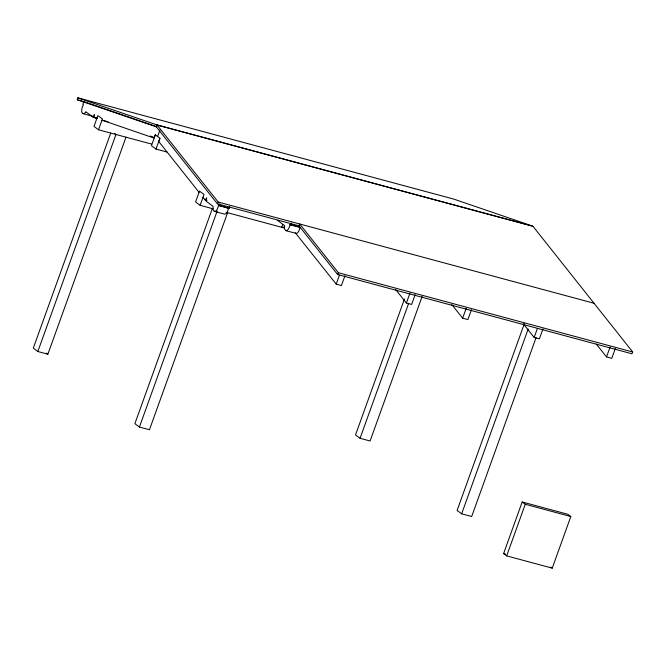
<?xml version="1.0" encoding="UTF-8"?>
<svg xmlns="http://www.w3.org/2000/svg" width="666" height="666" viewBox="0 0 666 666"><rect width="100%" height="100%" fill="white"/><g stroke="black" fill="none" stroke-linecap="round" stroke-linejoin="round"><path stroke-width="1" d="M96.878 118.398L94.239 117.491L94.414 114.336L92.915 117.033L85.806 111.746A5.395 2.473 -74.9 0 1 83.7 113.786L82.035 112.77A5.395 2.473 -74.9 0 1 83.084 105.419L83.475 104.845L82.817 104.354L83.816 101.573L156.785 126.673M229.795 206.535L229.129 208.383L218.44 205.195L218.34 205.985A5.395 2.473 -74.9 0 1 214.768 211.463L213.228 210.09A5.395 2.473 -74.9 0 1 213.17 206.452L206.06 201.165L206.735 197.852L205.045 199.875L202.997 197.303M228.471 207.892L228.371 208.691A5.395 2.473 -74.9 0 1 224.8 214.161L214.144 211.347M285.656 230.602L296.303 233.425A5.395 2.473 -74.9 0 0 299.883 227.947L299.975 227.156L289.951 224.45L289.852 225.241A5.395 2.473 -74.9 0 1 286.28 230.719L284.74 229.354A5.395 2.473 -74.9 0 1 284.682 225.707L277.572 220.421M299.583 225.957L217.399 203.821L156.319 126.84L77.273 99.8L77.83 97.844L453.688 199.076L532.733 226.115L156.876 124.883L77.83 97.844M156.876 124.883L156.319 126.84L157.109 125.058L532.966 226.29L632.7 351.989L631.909 353.771L337.587 274.5L298.934 225.782L299.725 224.001L338.378 272.719L632.7 351.989M98.526 129.787L102.431 118.939L97.894 115.568L93.989 126.415L98.526 129.787L151.69 144.106M110.731 133.067L33.3 348.135L37.837 351.506L47.869 354.212L125.999 137.188M37.837 351.506L115.967 134.49L114.46 133.358M155.345 134.84L151.44 145.688L155.977 149.059L167.016 152.031M157.617 136.522L159.998 129.903M155.977 149.059L159.882 138.212M200.116 205.319L204.021 194.472L199.484 191.1L195.579 201.948L200.116 205.319L213.153 208.833M212.312 208.6L134.882 423.668L139.419 427.039L149.45 429.737L227.581 212.72M139.419 427.039L217.199 210.997M229.129 208.383L219.097 205.686L219.763 203.829M282.717 224.492L281.693 227.339L284.515 226.998M300.641 227.639L290.609 224.941L291.275 223.093M344.996 275.632L341.433 285.531L336.205 284.124L339.444 275.116M404.445 299.034L355.527 434.915L360.065 438.286L370.096 440.992L422.177 296.312M415.201 294.538L411.638 304.437L406.402 303.03L409.965 293.123M360.065 438.286L408.633 303.388M471.453 309.682L467.882 319.588L462.654 318.181L466.217 308.275M524.333 323.734L457.109 510.447L461.646 513.819L471.678 516.525L536.08 337.629M461.646 513.819L528.163 329.062M542.957 328.946L539.393 338.844L534.157 337.437L537.404 328.438M503.596 553.596L522.177 501.981L567.74 514.252L570.82 516.541L552.239 568.156L506.676 555.885L503.596 553.596L505.577 554.129M506.676 555.885L525.258 504.27L522.177 501.981M615.342 348.435L611.771 358.341L606.543 356.934L610.106 347.028M217.399 203.821L218.19 202.039L157.109 125.058M337.587 274.5L338.378 272.719M77.273 99.8L83.283 101.423M82.467 113.436L92.499 116.217M92.915 117.033L96.928 118.115M94.239 117.491L97.244 118.298M108.017 121.778L101.998 120.155L154.062 138.07L155.253 134.765L159.982 138.287L158.791 141.583L199.042 192.316M218.19 202.039L594.047 303.271M205.045 199.875L207.051 200.416M226.19 212.346L284.374 228.013M525.258 504.27L570.82 516.541M150.333 136.039L153.28 137.046M289.951 224.45L290.609 224.941M218.44 205.195L219.097 205.686M550.699 567.007L552.239 568.156M46.354 353.08L47.869 354.212M596.311 344.089L606.543 356.934M523.285 323.793L534.157 337.437M451.781 304.529L462.654 318.181M395.529 289.377L406.402 303.03M295.271 232.734L336.205 284.124"/></g></svg>
